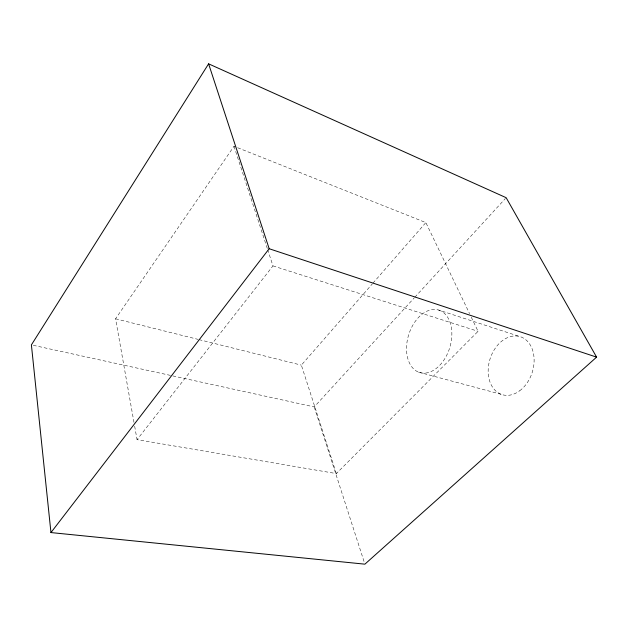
<?xml version="1.0" encoding="UTF-8"?>
<svg xmlns="http://www.w3.org/2000/svg" width="628" height="628" viewBox="0 0 628 628"><rect width="100%" height="100%" fill="white"/><g stroke="black" fill="none" stroke-linecap="round" stroke-linejoin="round"><path stroke-width="0.47" stroke-dasharray="3.14 2.35" d="M133.984 422.385L115.56 318.804L233.985 146.277L425.855 222.587L469.571 313.647M471.267 317.179L478.065 331.325L336.357 473.583L137.053 439.647L272.976 265.895L267.834 250.132M336.357 473.583L301.361 365.143L372.318 283.895M372.961 283.157L425.855 222.587M172.81 375.913L314.22 406.92L414.158 297.978M414.818 297.256L505.485 198.409M33.308 345.322L171.852 375.701M115.56 318.804L198.032 339.371M198.982 339.607L301.361 365.143M418.586 372.153L501.089 394.29M272.976 265.895L478.065 331.325M438.705 310.059A32.656 21.525 -73.1 0 1 442.245 362.387A32.656 21.525 -73.1 0 1 406.606 351.445A32.656 21.525 -73.1 0 1 438.705 310.059L520.165 336.663M233.985 146.277L267.536 249.206M314.22 406.92L364.593 563.238M134.667 426.224L137.053 439.647M519.686 390.789A30.364 22.129 -72.6 0 0 525.353 339.356A30.364 22.129 -72.6 0 0 488.388 366.807A30.364 22.129 -72.6 0 0 519.686 390.789"/><path stroke-width="0.94" d="M208.606 63.836L31.4 344.898L50.954 532.575L364.892 564.164L596.6 357.128L506.144 197.687L208.606 63.836L269.169 248.727L596.6 357.128M50.954 532.575L269.169 248.727"/></g></svg>
